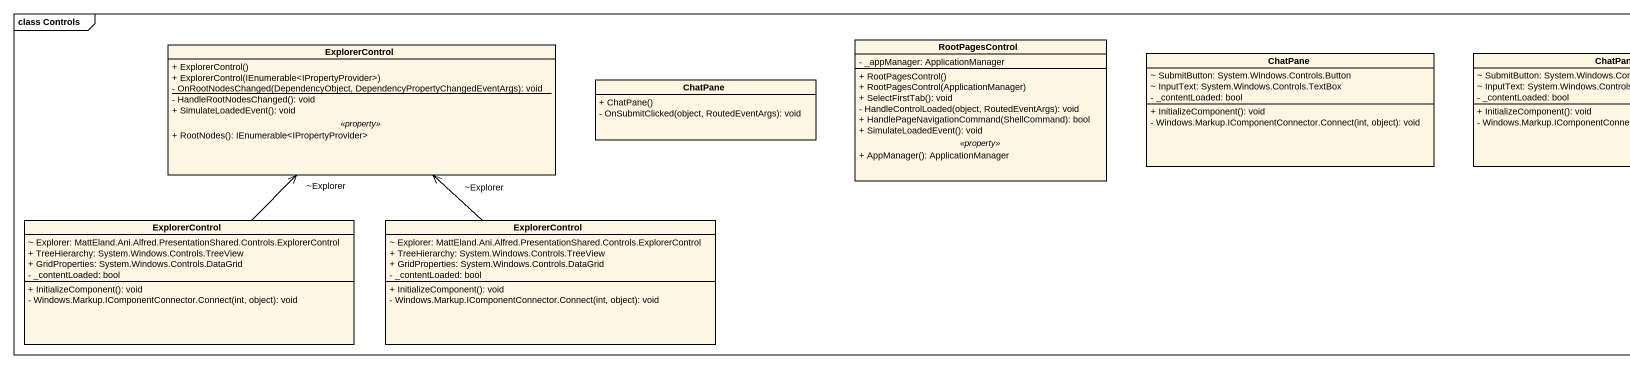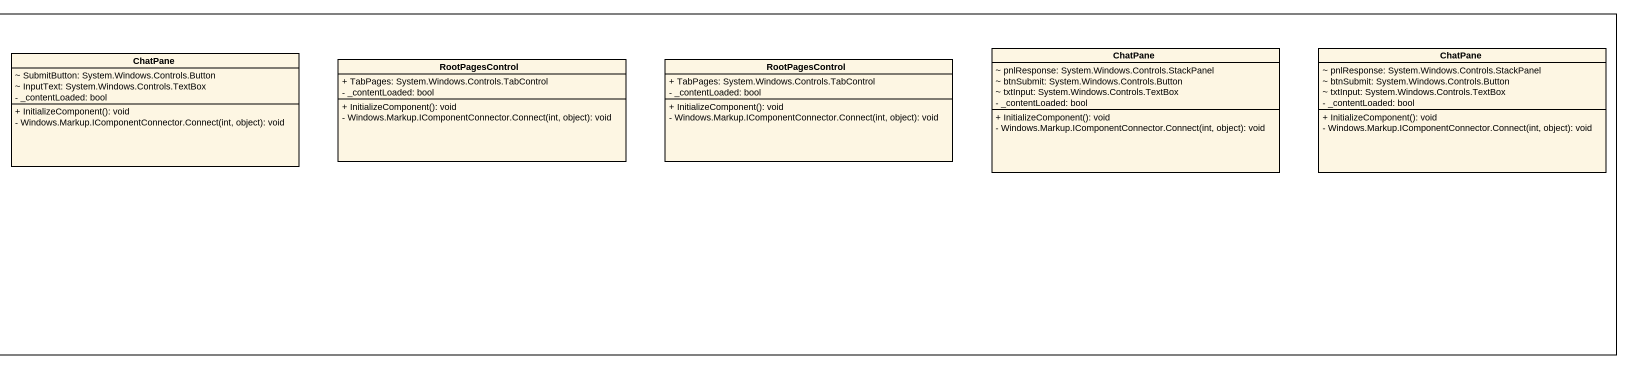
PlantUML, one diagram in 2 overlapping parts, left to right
@startuml
mainframe class Controls
hide circle
hide empty members
skinparam classAttributeIconSize 0
class ExplorerControl {
  + ExplorerControl()
  + ExplorerControl(IEnumerable<IPropertyProvider>)
  {static} - OnRootNodesChanged(DependencyObject, DependencyPropertyChangedEventArgs): void
  - HandleRootNodesChanged(): void
  + SimulateLoadedEvent(): void
  .. <<property>> ..
  + RootNodes(): IEnumerable<IPropertyProvider>
}
class RootPagesControl {
  - _appManager: ApplicationManager
  --
  + RootPagesControl()
  + RootPagesControl(ApplicationManager)
  + SelectFirstTab(): void
  - HandleControlLoaded(object, RoutedEventArgs): void
  + HandlePageNavigationCommand(ShellCommand): bool
  + SimulateLoadedEvent(): void
  .. <<property>> ..
  + AppManager(): ApplicationManager
}
class ChatPane {
  ~ SubmitButton: System.Windows.Controls.Button
  ~ InputText: System.Windows.Controls.TextBox
  - _contentLoaded: bool
  + InitializeComponent(): void
  - Windows.Markup.IComponentConnector.Connect(int, object): void
}
class "ChatPane" as ChatPane_2 {
  ~ SubmitButton: System.Windows.Controls.Button
  ~ InputText: System.Windows.Controls.TextBox
  - _contentLoaded: bool
  + InitializeComponent(): void
  - Windows.Markup.IComponentConnector.Connect(int, object): void
}
class "RootPagesControl" as RootPagesControl_2 {
  + TabPages: System.Windows.Controls.TabControl
  - _contentLoaded: bool
  + InitializeComponent(): void
  - Windows.Markup.IComponentConnector.Connect(int, object): void
}
class "RootPagesControl" as RootPagesControl_3 {
  + TabPages: System.Windows.Controls.TabControl
  - _contentLoaded: bool
  + InitializeComponent(): void
  - Windows.Markup.IComponentConnector.Connect(int, object): void
}
class "ChatPane" as ChatPane_3 {
  ~ pnlResponse: System.Windows.Controls.StackPanel
  ~ btnSubmit: System.Windows.Controls.Button
  ~ txtInput: System.Windows.Controls.TextBox
  - _contentLoaded: bool
  + InitializeComponent(): void
  - Windows.Markup.IComponentConnector.Connect(int, object): void
}
class "ChatPane" as ChatPane_4 {
  ~ pnlResponse: System.Windows.Controls.StackPanel
  ~ btnSubmit: System.Windows.Controls.Button
  ~ txtInput: System.Windows.Controls.TextBox
  - _contentLoaded: bool
  + InitializeComponent(): void
  - Windows.Markup.IComponentConnector.Connect(int, object): void
}
class "ChatPane" as ChatPane_5 {
  + ChatPane()
  - OnSubmitClicked(object, RoutedEventArgs): void
}
class "ExplorerControl" as ExplorerControl_2 {
  ~ Explorer: MattEland.Ani.Alfred.PresentationShared.Controls.ExplorerControl
  + TreeHierarchy: System.Windows.Controls.TreeView
  + GridProperties: System.Windows.Controls.DataGrid
  - _contentLoaded: bool
  + InitializeComponent(): void
  - Windows.Markup.IComponentConnector.Connect(int, object): void
}
class "ExplorerControl" as ExplorerControl_3 {
  ~ Explorer: MattEland.Ani.Alfred.PresentationShared.Controls.ExplorerControl
  + TreeHierarchy: System.Windows.Controls.TreeView
  + GridProperties: System.Windows.Controls.DataGrid
  - _contentLoaded: bool
  + InitializeComponent(): void
  - Windows.Markup.IComponentConnector.Connect(int, object): void
}
ExplorerControl_2 -up-> "~Explorer" ExplorerControl
ExplorerControl_3 -up-> "~Explorer" ExplorerControl
@enduml
